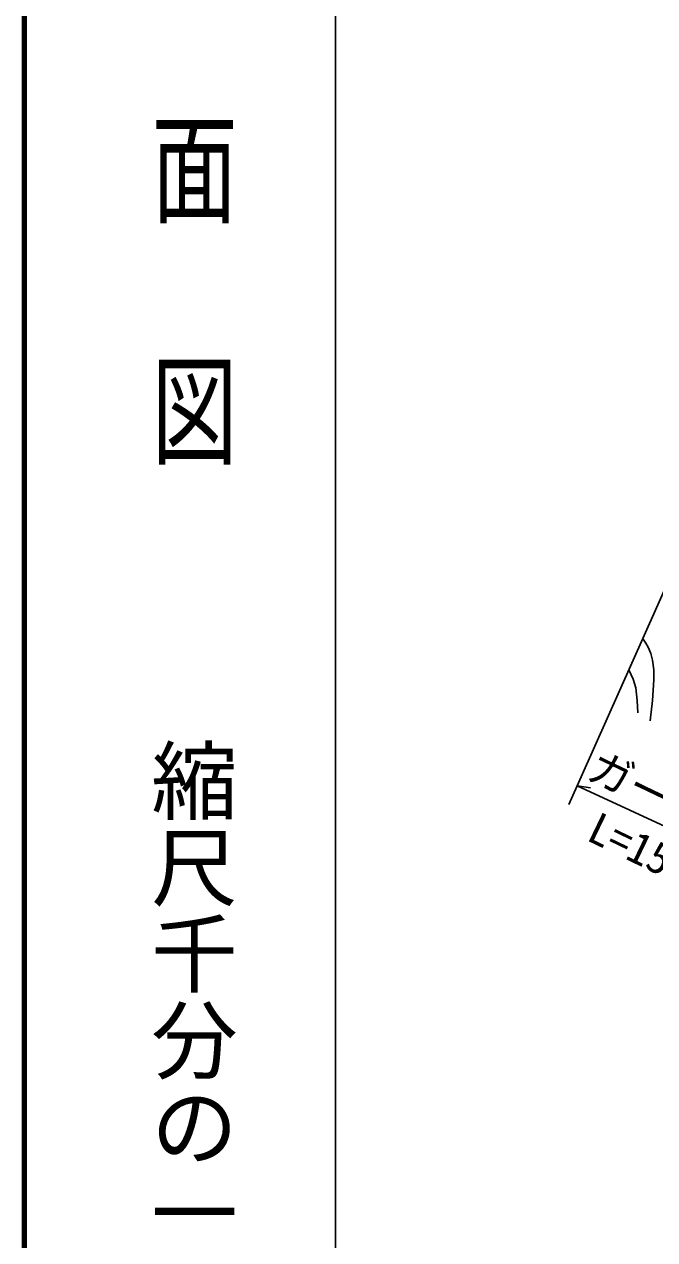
# Model space of a CAD drawing. Units: millimetres, scale not verified. Extents: x 40000 to 680000, y 20000 to 380000.
# Drawn here: x 40000 to 76460, y 261941 to 332262 of the extents above; entities that cross this region are included whole.
import ezdxf
from ezdxf.enums import TextEntityAlignment as Align

# ---------------------------------------------------------------- set-up
doc = ezdxf.new("R2010")
doc.units = ezdxf.units.MM
doc.header["$LTSCALE"] = 1000
for name, color, linetype, lineweight in [('M-BGD', 7, 'Continuous', 25), ('M-TTL', 2, 'Continuous', 140), ('M-TTL-BAND', 7, 'Continuous', 25)]:
    doc.layers.add(name, color=color, linetype=linetype, lineweight=lineweight)
doc.styles.add('@ＭＳ ゴシック', font='')
doc.styles.add('ＭＳ ゴシック', font='')
doc.styles.get('@ＭＳ ゴシック').set_extended_font_data('@MS Gothic')
doc.styles.get('ＭＳ ゴシック').set_extended_font_data('MS Gothic')

msp = doc.modelspace()

# ---------------------------------------------------------------- linework, layer by layer
at = {"layer": 'M-BGD'}
for p, q in [((83691, 314513), (71488, 287115)), ((71979, 288195), (72750, 288075)), ((85395, 281975), (71979, 288195))]:
    msp.add_line(p, q, dxfattribs=at)
for points in [[(76195, 291961), (76334, 293133), (76415, 294333), (76407, 294906), (76339, 295467), (76236, 295860), (76075, 296232), (75945, 296456), (75798, 296684)], [(74991, 294874), (75207, 294376), (75363, 293865), (75443, 293145), (75487, 292421)]]:
    msp.add_lwpolyline(points, dxfattribs=at)
at = {"layer": 'M-TTL'}
msp.add_line((40000, 380000), (40000, 20000), dxfattribs=at)
at = {"layer": 'M-TTL-BAND'}
msp.add_line((58000, 370000), (58000, 20000), dxfattribs=at)

# ---------------------------------------------------------------- texts
at = {"layer": 'M-BGD', "style": 'ＭＳ ゴシック'}
for s, rotation, p in [('ガードレール', 334.4, (72192, 288171)), ('L=15.0', 334.3, (72192, 284597))]:
    msp.add_text(s, height=1833, rotation=rotation, dxfattribs=at).set_placement(p, align=Align.BOTTOM_LEFT)
at = {"layer": 'M-TTL-BAND', "style": '@ＭＳ ゴシック', "width": 1.4}
msp.add_text('平  面  図', height=3666, rotation=270, dxfattribs=at).set_placement((49777, 306475), align=Align.MIDDLE_RIGHT)
at = {"layer": 'M-TTL-BAND', "style": '@ＭＳ ゴシック'}
msp.add_text('縮尺千分の一', height=3666, rotation=270, dxfattribs=at).set_placement((49777, 261030), align=Align.MIDDLE_RIGHT)

doc.saveas('drawing.dxf')
